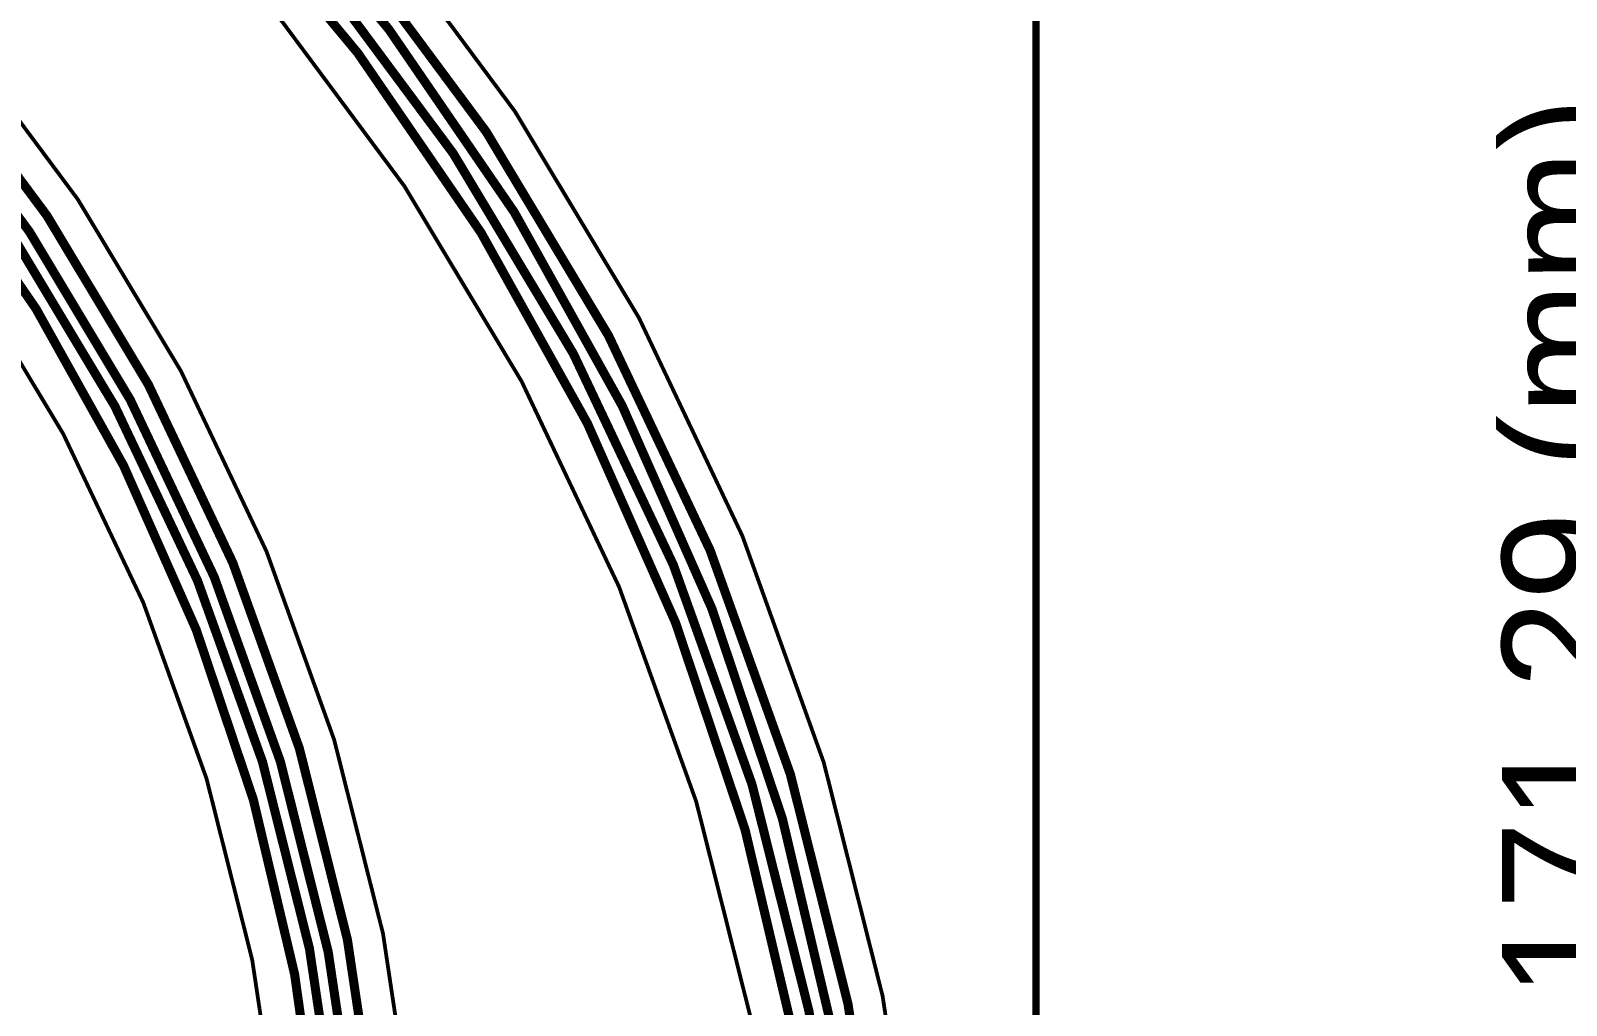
# Model space of a CAD drawing. Header units: inches. Extents: x -17 to 349, y -40 to 215.
# Drawn here: x 174.7 to 226.2, y 63.6 to 96.2 of the extents above; entities that cross this region are included whole.
import ezdxf

# ---------------------------------------------------------------- set-up
doc = ezdxf.new("R2010")
doc.units = ezdxf.units.IN
for name, color, linetype in [('Board Outline', 216, 'Continuous'), ('Bottom Layer', 5, 'Continuous'), ('Dimension', 6, 'Continuous')]:
    doc.layers.add(name, color=color, linetype=linetype)
doc.styles.add('Arial', font='', dxfattribs={"height": 0.2})
doc.styles.get('Arial').set_extended_font_data('Arial')

msp = doc.modelspace()

# ---------------------------------------------------------------- linework, layer by layer
at = {"layer": 'Board Outline', "const_width": 0.127}
for points in [[(122.52998862, 130.00344332, -0.4137830578576681), (204.86466774, 47.83536788)], [(122.56069468, 125.53344718, -0.4136722232397825), (200.39467414, 47.82755484)], [(119.5314729, 120.8434083, -0.4137590145945721), (187.85119148, 52.65899552)], [(119.53243302, 116.37340708, -0.4137590145945721), (183.38119788, 52.65109612)]]:
    msp.add_lwpolyline(points, format="xyb", dxfattribs=at)
at = {"layer": 'Bottom Layer', "const_width": 0.3048}
for points in [[(122.55846964, 128.80178964, -0.4142135623730951), (203.66689518, 47.79210406)], [(122.55846964, 128.14139218, -0.4142135716234306), (202.98237534, 47.82659217999999)], [(122.55846964, 127.48099218, -0.4142135530473893), (202.33236902, 47.82659217999999)], [(122.55846964, 126.82059218, -0.41421357178314), (201.68237286, 47.82659217999999)], [(119.31929908, 119.84859952, -0.4142135513109782), (186.62706896, 52.6525871)], [(118.98825072, 119.18820968, -0.4141682080837658), (185.97707534, 52.30783798)], [(119.53608808, 118.31159218, -0.4142125882663787), (185.32707156, 52.65259218)], [(119.55410176, 117.63299816, -0.4142135738093534), (184.67707032, 52.6525871)]]:
    msp.add_lwpolyline(points, format="xyb", dxfattribs=at)
at = {"layer": 'Dimension', "const_width": 0.254}
msp.add_lwpolyline([(208.39596624, 17.12568584), (208.39596624, 192.48185278)], dxfattribs=at)

# ---------------------------------------------------------------- texts
at = {"layer": 'Dimension', "style": 'Arial'}
msp.add_text('171.29 (mm)', height=3.81, rotation=90, dxfattribs=at).set_placement((227.8216805, 63.81410148000001))

doc.saveas('drawing.dxf')
